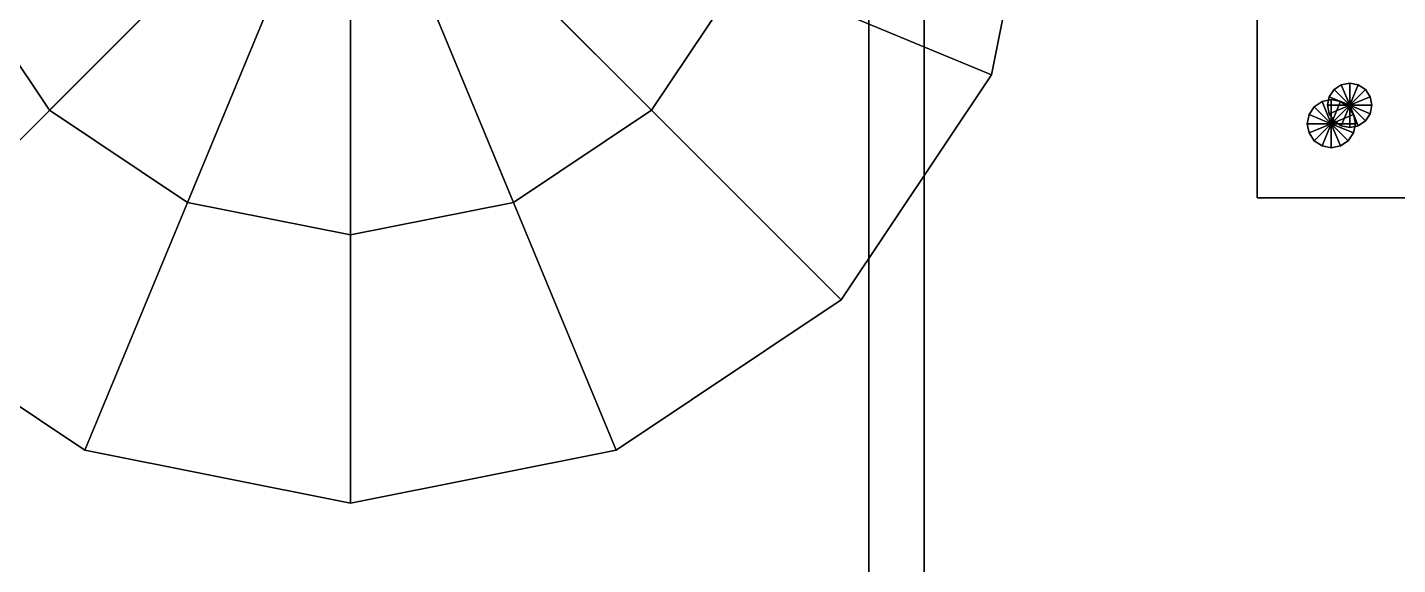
# Model space of a CAD drawing. Header units: millimetres. Extents: x -8000 to 18500, y -500 to 32500.
# Drawn here: x 2725 to 3466, y 942 to 1232 of the extents above; entities that cross this region are included whole.
import ezdxf

# ---------------------------------------------------------------- set-up
doc = ezdxf.new("R2010")
doc.units = ezdxf.units.MM
for name, color, linetype in [('3D-FINISH', 7, 'Continuous'), ('3D-FURNITURE', 7, 'Continuous'), ('3D-ROOF', 7, 'Continuous'), ('3D-SLABS', 7, 'Continuous')]:
    doc.layers.add(name, color=color, linetype=linetype)

msp = doc.modelspace()

# ---------------------------------------------------------------- linework, layer by layer
at = {"layer": '3D-FINISH', "color": 7}
for points in [[(200, 200, 590), (200, 9800, 590), (9800, 9800, 590), (9800, 200, 590)], [(200, 200, 600), (9800, 200, 600), (9800, 9800, 600), (200, 9800, 600)], [(200, 200, 3990), (200, 9800, 3990), (9800, 9800, 3990), (9800, 200, 3990)], [(200, 200, 4000), (9800, 200, 4000), (9800, 9800, 4000), (200, 9800, 4000)]]:
    msp.add_3dface(points, dxfattribs=at)
at = {"layer": '3D-FURNITURE', "color": 7}
for points in [[(3390, 1140, 1010), (3390, 1560, 1010), (3810, 1560, 1010), (3810, 1140, 1010)], [(3390, 1140, 1010), (3390, 1140, 1050), (3390, 1560, 1050), (3390, 1560, 1010)], [(3390, 1140, 1050), (3810, 1140, 1050), (3810, 1560, 1050), (3390, 1560, 1050)], [(1600, 500, 4000), (1600, 1450, 4000), (4000, 1450, 4000), (4000, 500, 4000)], [(1600, 500, 4080), (4000, 500, 4080), (4000, 1450, 4080), (1600, 1450, 4080)], [(2420, 530, 4080), (2420, 1420, 4080), (3180, 1420, 4080), (3180, 530, 4080)], [(2420, 530, 4420), (3180, 530, 4420), (3180, 1420, 4420), (2420, 1420, 4420)], [(3180, 530, 4080), (3180, 1420, 4080), (3180, 1420, 4420), (3180, 530, 4420)], [(3210, 530, 4080), (3210, 1420, 4080), (3970, 1420, 4080), (3970, 530, 4080)], [(3210, 530, 4080), (3210, 530, 4420), (3210, 1420, 4420), (3210, 1420, 4080)], [(3210, 530, 4420), (3970, 530, 4420), (3970, 1420, 4420), (3210, 1420, 4420)], [(2900, 1350, 1330), (2525, 1350, 1330), (2553.55, 1206.49, 1330), (2900, 1350, 1330)], [(2900, 1350, 1298), (2553.55, 1206.49, 1298), (2525, 1350, 1298), (2900, 1350, 1298)], [(2900, 1350, 1330), (2553.55, 1206.49, 1330), (2634.83, 1084.83, 1330), (2900, 1350, 1330)], [(2900, 1350, 1298), (2634.83, 1084.83, 1298), (2553.55, 1206.49, 1298), (2900, 1350, 1298)], [(2900, 1350, 1330), (2634.83, 1084.83, 1330), (2756.49, 1003.55, 1330), (2900, 1350, 1330)], [(2900, 1350, 1298), (2756.49, 1003.55, 1298), (2634.83, 1084.83, 1298), (2900, 1350, 1298)], [(2900, 1350, 618), (2687.51, 1261.98, 618), (2737.37, 1187.37, 618), (2900, 1350, 618)], [(2900, 1350, 600), (2737.37, 1187.37, 600), (2687.51, 1261.98, 600), (2900, 1350, 600)], [(2900, 1350, 618), (2737.37, 1187.37, 618), (2811.98, 1137.51, 618), (2900, 1350, 618)], [(2900, 1350, 600), (2811.98, 1137.51, 600), (2737.37, 1187.37, 600), (2900, 1350, 600)], [(2900, 1350, 1330), (2756.49, 1003.55, 1330), (2900, 975, 1330), (2900, 1350, 1330)], [(2900, 1350, 1298), (2900, 975, 1298), (2756.49, 1003.55, 1298), (2900, 1350, 1298)], [(2900, 1350, 618), (2811.98, 1137.51, 618), (2900, 1120, 618), (2900, 1350, 618)], [(2900, 1350, 600), (2900, 1120, 600), (2811.98, 1137.51, 600), (2900, 1350, 600)], [(2900, 1350, 618), (2900, 1120, 618), (2988.02, 1137.51, 618), (2900, 1350, 618)], [(2900, 1350, 600), (2988.02, 1137.51, 600), (2900, 1120, 600), (2900, 1350, 600)], [(2900, 1350, 618), (2988.02, 1137.51, 618), (3062.63, 1187.37, 618), (2900, 1350, 618)], [(2900, 1350, 600), (3062.63, 1187.37, 600), (2988.02, 1137.51, 600), (2900, 1350, 600)], [(2900, 1350, 618), (3062.63, 1187.37, 618), (3112.49, 1261.98, 618), (2900, 1350, 618)], [(2900, 1350, 600), (3112.49, 1261.98, 600), (3062.63, 1187.37, 600), (2900, 1350, 600)], [(2900, 1350, 1330), (2900, 975, 1330), (3043.51, 1003.55, 1330), (2900, 1350, 1330)], [(2900, 1350, 1298), (3043.51, 1003.55, 1298), (2900, 975, 1298), (2900, 1350, 1298)], [(2900, 1350, 1330), (3043.51, 1003.55, 1330), (3165.17, 1084.83, 1330), (2900, 1350, 1330)], [(2900, 1350, 1298), (3165.17, 1084.83, 1298), (3043.51, 1003.55, 1298), (2900, 1350, 1298)], [(2900, 1350, 1330), (3165.17, 1084.83, 1330), (3246.45, 1206.49, 1330), (2900, 1350, 1330)], [(2900, 1350, 1298), (3246.45, 1206.49, 1298), (3165.17, 1084.83, 1298), (2900, 1350, 1298)], [(2900, 1350, 1330), (3246.45, 1206.49, 1330), (3275, 1350, 1330), (2900, 1350, 1330)], [(2900, 1350, 1298), (3275, 1350, 1298), (3246.45, 1206.49, 1298), (2900, 1350, 1298)], [(3246.45, 1206.49, 1298), (3275, 1350, 1298), (3275, 1350, 1330), (3246.45, 1206.49, 1330)], [(2687.51, 1261.98, 600), (2737.37, 1187.37, 600), (2737.37, 1187.37, 618), (2687.51, 1261.98, 618)], [(3062.63, 1187.37, 600), (3112.49, 1261.98, 600), (3112.49, 1261.98, 618), (3062.63, 1187.37, 618)], [(3165.17, 1084.83, 1298), (3246.45, 1206.49, 1298), (3246.45, 1206.49, 1330), (3165.17, 1084.83, 1330)], [(3435.41, 1201.09, 1030), (3431.51, 1198.49, 1030), (3431.51, 1198.49, 1380), (3435.41, 1201.09, 1380)], [(3440, 1190, 1380), (3435.41, 1201.09, 1380), (3431.51, 1198.49, 1380), (3440, 1190, 1380)], [(3440, 1190, 1030), (3431.51, 1198.49, 1030), (3435.41, 1201.09, 1030), (3440, 1190, 1030)], [(3440, 1202, 1030), (3435.41, 1201.09, 1030), (3435.41, 1201.09, 1380), (3440, 1202, 1380)], [(3440, 1190, 1380), (3440, 1202, 1380), (3435.41, 1201.09, 1380), (3440, 1190, 1380)], [(3440, 1190, 1030), (3435.41, 1201.09, 1030), (3440, 1202, 1030), (3440, 1190, 1030)], [(3444.59, 1201.09, 1030), (3440, 1202, 1030), (3440, 1202, 1380), (3444.59, 1201.09, 1380)], [(3440, 1190, 1380), (3444.59, 1201.09, 1380), (3440, 1202, 1380), (3440, 1190, 1380)], [(3440, 1190, 1030), (3440, 1202, 1030), (3444.59, 1201.09, 1030), (3440, 1190, 1030)], [(3440, 1190, 1380), (3448.49, 1198.49, 1380), (3444.59, 1201.09, 1380), (3440, 1190, 1380)], [(3440, 1190, 1030), (3444.59, 1201.09, 1030), (3448.49, 1198.49, 1030), (3440, 1190, 1030)], [(3448.49, 1198.49, 1030), (3444.59, 1201.09, 1030), (3444.59, 1201.09, 1380), (3448.49, 1198.49, 1380)], [(3430, 1193, 600), (3425.03, 1192.01, 600), (3425.03, 1192.01, 1030), (3430, 1193, 1030)], [(3430, 1180, 1030), (3430, 1193, 1030), (3425.03, 1192.01, 1030), (3430, 1180, 1030)], [(3430, 1180, 600), (3425.03, 1192.01, 600), (3430, 1193, 600), (3430, 1180, 600)], [(3428.91, 1194.59, 1030), (3428, 1190, 1030), (3428, 1190, 1380), (3428.91, 1194.59, 1380)], [(3440, 1190, 1380), (3428.91, 1194.59, 1380), (3428, 1190, 1380), (3440, 1190, 1380)], [(3440, 1190, 1030), (3428, 1190, 1030), (3428.91, 1194.59, 1030), (3440, 1190, 1030)], [(3431.51, 1198.49, 1030), (3428.91, 1194.59, 1030), (3428.91, 1194.59, 1380), (3431.51, 1198.49, 1380)], [(3440, 1190, 1380), (3431.51, 1198.49, 1380), (3428.91, 1194.59, 1380), (3440, 1190, 1380)], [(3440, 1190, 1030), (3428.91, 1194.59, 1030), (3431.51, 1198.49, 1030), (3440, 1190, 1030)], [(3434.97, 1192.01, 600), (3430, 1193, 600), (3430, 1193, 1030), (3434.97, 1192.01, 1030)], [(3430, 1180, 1030), (3434.97, 1192.01, 1030), (3430, 1193, 1030), (3430, 1180, 1030)], [(3430, 1180, 600), (3430, 1193, 600), (3434.97, 1192.01, 600), (3430, 1180, 600)], [(3440, 1190, 1380), (3451.09, 1194.59, 1380), (3448.49, 1198.49, 1380), (3440, 1190, 1380)], [(3440, 1190, 1030), (3448.49, 1198.49, 1030), (3451.09, 1194.59, 1030), (3440, 1190, 1030)], [(3440, 1190, 1380), (3452, 1190, 1380), (3451.09, 1194.59, 1380), (3440, 1190, 1380)], [(3440, 1190, 1030), (3451.09, 1194.59, 1030), (3452, 1190, 1030), (3440, 1190, 1030)], [(3451.09, 1194.59, 1030), (3448.49, 1198.49, 1030), (3448.49, 1198.49, 1380), (3451.09, 1194.59, 1380)], [(3452, 1190, 1030), (3451.09, 1194.59, 1030), (3451.09, 1194.59, 1380), (3452, 1190, 1380)], [(2737.37, 1187.37, 600), (2811.98, 1137.51, 600), (2811.98, 1137.51, 618), (2737.37, 1187.37, 618)], [(2988.02, 1137.51, 600), (3062.63, 1187.37, 600), (3062.63, 1187.37, 618), (2988.02, 1137.51, 618)], [(3417.99, 1184.97, 600), (3417, 1180, 600), (3417, 1180, 1030), (3417.99, 1184.97, 1030)], [(3430, 1180, 1030), (3417.99, 1184.97, 1030), (3417, 1180, 1030), (3430, 1180, 1030)], [(3430, 1180, 600), (3417, 1180, 600), (3417.99, 1184.97, 600), (3430, 1180, 600)], [(3420.81, 1189.19, 600), (3417.99, 1184.97, 600), (3417.99, 1184.97, 1030), (3420.81, 1189.19, 1030)], [(3430, 1180, 1030), (3420.81, 1189.19, 1030), (3417.99, 1184.97, 1030), (3430, 1180, 1030)], [(3430, 1180, 600), (3417.99, 1184.97, 600), (3420.81, 1189.19, 600), (3430, 1180, 600)], [(3425.03, 1192.01, 600), (3420.81, 1189.19, 600), (3420.81, 1189.19, 1030), (3425.03, 1192.01, 1030)], [(3430, 1180, 1030), (3425.03, 1192.01, 1030), (3420.81, 1189.19, 1030), (3430, 1180, 1030)], [(3430, 1180, 600), (3420.81, 1189.19, 600), (3425.03, 1192.01, 600), (3430, 1180, 600)], [(3428, 1190, 1030), (3428.91, 1185.41, 1030), (3428.91, 1185.41, 1380), (3428, 1190, 1380)], [(3440, 1190, 1380), (3428, 1190, 1380), (3428.91, 1185.41, 1380), (3440, 1190, 1380)], [(3440, 1190, 1030), (3428.91, 1185.41, 1030), (3428, 1190, 1030), (3440, 1190, 1030)], [(3440, 1190, 1380), (3428.91, 1185.41, 1380), (3431.51, 1181.51, 1380), (3440, 1190, 1380)], [(3440, 1190, 1030), (3431.51, 1181.51, 1030), (3428.91, 1185.41, 1030), (3440, 1190, 1030)], [(3428.91, 1185.41, 1030), (3431.51, 1181.51, 1030), (3431.51, 1181.51, 1380), (3428.91, 1185.41, 1380)], [(3430, 1180, 1030), (3439.19, 1189.19, 1030), (3434.97, 1192.01, 1030), (3430, 1180, 1030)], [(3430, 1180, 600), (3434.97, 1192.01, 600), (3439.19, 1189.19, 600), (3430, 1180, 600)], [(3430, 1180, 1030), (3442.01, 1184.97, 1030), (3439.19, 1189.19, 1030), (3430, 1180, 1030)], [(3430, 1180, 600), (3439.19, 1189.19, 600), (3442.01, 1184.97, 600), (3430, 1180, 600)], [(3430, 1180, 1030), (3443, 1180, 1030), (3442.01, 1184.97, 1030), (3430, 1180, 1030)], [(3430, 1180, 600), (3442.01, 1184.97, 600), (3443, 1180, 600), (3430, 1180, 600)], [(3440, 1190, 1380), (3431.51, 1181.51, 1380), (3435.41, 1178.91, 1380), (3440, 1190, 1380)], [(3440, 1190, 1030), (3435.41, 1178.91, 1030), (3431.51, 1181.51, 1030), (3440, 1190, 1030)], [(3439.19, 1189.19, 600), (3434.97, 1192.01, 600), (3434.97, 1192.01, 1030), (3439.19, 1189.19, 1030)], [(3440, 1190, 1380), (3435.41, 1178.91, 1380), (3440, 1178, 1380), (3440, 1190, 1380)], [(3440, 1190, 1030), (3440, 1178, 1030), (3435.41, 1178.91, 1030), (3440, 1190, 1030)], [(3442.01, 1184.97, 600), (3439.19, 1189.19, 600), (3439.19, 1189.19, 1030), (3442.01, 1184.97, 1030)], [(3440, 1190, 1380), (3440, 1178, 1380), (3444.59, 1178.91, 1380), (3440, 1190, 1380)], [(3440, 1190, 1030), (3444.59, 1178.91, 1030), (3440, 1178, 1030), (3440, 1190, 1030)], [(3440, 1190, 1380), (3444.59, 1178.91, 1380), (3448.49, 1181.51, 1380), (3440, 1190, 1380)], [(3440, 1190, 1030), (3448.49, 1181.51, 1030), (3444.59, 1178.91, 1030), (3440, 1190, 1030)], [(3440, 1190, 1380), (3448.49, 1181.51, 1380), (3451.09, 1185.41, 1380), (3440, 1190, 1380)], [(3440, 1190, 1030), (3451.09, 1185.41, 1030), (3448.49, 1181.51, 1030), (3440, 1190, 1030)], [(3440, 1190, 1380), (3451.09, 1185.41, 1380), (3452, 1190, 1380), (3440, 1190, 1380)], [(3440, 1190, 1030), (3452, 1190, 1030), (3451.09, 1185.41, 1030), (3440, 1190, 1030)], [(3443, 1180, 600), (3442.01, 1184.97, 600), (3442.01, 1184.97, 1030), (3443, 1180, 1030)], [(3448.49, 1181.51, 1030), (3451.09, 1185.41, 1030), (3451.09, 1185.41, 1380), (3448.49, 1181.51, 1380)], [(3451.09, 1185.41, 1030), (3452, 1190, 1030), (3452, 1190, 1380), (3451.09, 1185.41, 1380)], [(3417, 1180, 600), (3417.99, 1175.03, 600), (3417.99, 1175.03, 1030), (3417, 1180, 1030)], [(3430, 1180, 1030), (3417, 1180, 1030), (3417.99, 1175.03, 1030), (3430, 1180, 1030)], [(3430, 1180, 600), (3417.99, 1175.03, 600), (3417, 1180, 600), (3430, 1180, 600)], [(3430, 1180, 1030), (3417.99, 1175.03, 1030), (3420.81, 1170.81, 1030), (3430, 1180, 1030)], [(3430, 1180, 600), (3420.81, 1170.81, 600), (3417.99, 1175.03, 600), (3430, 1180, 600)], [(3430, 1180, 1030), (3420.81, 1170.81, 1030), (3425.03, 1167.99, 1030), (3430, 1180, 1030)], [(3430, 1180, 600), (3425.03, 1167.99, 600), (3420.81, 1170.81, 600), (3430, 1180, 600)], [(3430, 1180, 1030), (3425.03, 1167.99, 1030), (3430, 1167, 1030), (3430, 1180, 1030)], [(3430, 1180, 600), (3430, 1167, 600), (3425.03, 1167.99, 600), (3430, 1180, 600)], [(3430, 1180, 1030), (3430, 1167, 1030), (3434.97, 1167.99, 1030), (3430, 1180, 1030)], [(3430, 1180, 600), (3434.97, 1167.99, 600), (3430, 1167, 600), (3430, 1180, 600)], [(3430, 1180, 1030), (3434.97, 1167.99, 1030), (3439.19, 1170.81, 1030), (3430, 1180, 1030)], [(3430, 1180, 600), (3439.19, 1170.81, 600), (3434.97, 1167.99, 600), (3430, 1180, 600)], [(3430, 1180, 1030), (3439.19, 1170.81, 1030), (3442.01, 1175.03, 1030), (3430, 1180, 1030)], [(3430, 1180, 600), (3442.01, 1175.03, 600), (3439.19, 1170.81, 600), (3430, 1180, 600)], [(3430, 1180, 1030), (3442.01, 1175.03, 1030), (3443, 1180, 1030), (3430, 1180, 1030)], [(3430, 1180, 600), (3443, 1180, 600), (3442.01, 1175.03, 600), (3430, 1180, 600)], [(3431.51, 1181.51, 1030), (3435.41, 1178.91, 1030), (3435.41, 1178.91, 1380), (3431.51, 1181.51, 1380)], [(3435.41, 1178.91, 1030), (3440, 1178, 1030), (3440, 1178, 1380), (3435.41, 1178.91, 1380)], [(3440, 1178, 1030), (3444.59, 1178.91, 1030), (3444.59, 1178.91, 1380), (3440, 1178, 1380)], [(3442.01, 1175.03, 600), (3443, 1180, 600), (3443, 1180, 1030), (3442.01, 1175.03, 1030)], [(3444.59, 1178.91, 1030), (3448.49, 1181.51, 1030), (3448.49, 1181.51, 1380), (3444.59, 1178.91, 1380)], [(3417.99, 1175.03, 600), (3420.81, 1170.81, 600), (3420.81, 1170.81, 1030), (3417.99, 1175.03, 1030)], [(3420.81, 1170.81, 600), (3425.03, 1167.99, 600), (3425.03, 1167.99, 1030), (3420.81, 1170.81, 1030)], [(3434.97, 1167.99, 600), (3439.19, 1170.81, 600), (3439.19, 1170.81, 1030), (3434.97, 1167.99, 1030)], [(3439.19, 1170.81, 600), (3442.01, 1175.03, 600), (3442.01, 1175.03, 1030), (3439.19, 1170.81, 1030)], [(3425.03, 1167.99, 600), (3430, 1167, 600), (3430, 1167, 1030), (3425.03, 1167.99, 1030)], [(3430, 1167, 600), (3434.97, 1167.99, 600), (3434.97, 1167.99, 1030), (3430, 1167, 1030)], [(2811.98, 1137.51, 600), (2900, 1120, 600), (2900, 1120, 618), (2811.98, 1137.51, 618)], [(2900, 1120, 600), (2988.02, 1137.51, 600), (2988.02, 1137.51, 618), (2900, 1120, 618)], [(3390, 1140, 1010), (3810, 1140, 1010), (3810, 1140, 1050), (3390, 1140, 1050)], [(2634.83, 1084.83, 1298), (2756.49, 1003.55, 1298), (2756.49, 1003.55, 1330), (2634.83, 1084.83, 1330)], [(3043.51, 1003.55, 1298), (3165.17, 1084.83, 1298), (3165.17, 1084.83, 1330), (3043.51, 1003.55, 1330)], [(2756.49, 1003.55, 1298), (2900, 975, 1298), (2900, 975, 1330), (2756.49, 1003.55, 1330)], [(2900, 975, 1298), (3043.51, 1003.55, 1298), (3043.51, 1003.55, 1330), (2900, 975, 1330)]]:
    msp.add_3dface(points, dxfattribs=at)
at = {"layer": '3D-ROOF', "color": 7}
for points in [[(0, 0, 7000), (0, 10000, 7000), (10000, 10000, 7000), (10000, 0, 7000)], [(0, 0, 7200), (10000, 0, 7200), (10000, 10000, 7200), (0, 10000, 7200)]]:
    msp.add_3dface(points, dxfattribs=at)
at = {"layer": '3D-SLABS', "color": 7}
for points in [[(0, 0), (0, 10000), (10000, 10000), (10000, 0)], [(0, 0, 600), (10000, 0, 600), (10000, 10000, 600), (0, 10000, 600)], [(0, 0, 3800), (0, 4000, 3800), (10000, 4000, 3800), (10000, 0, 3800)], [(0, 0, 4000), (10000, 0, 4000), (10000, 4000, 4000), (0, 4000, 4000)]]:
    msp.add_3dface(points, dxfattribs=at)

doc.saveas('drawing.dxf')
